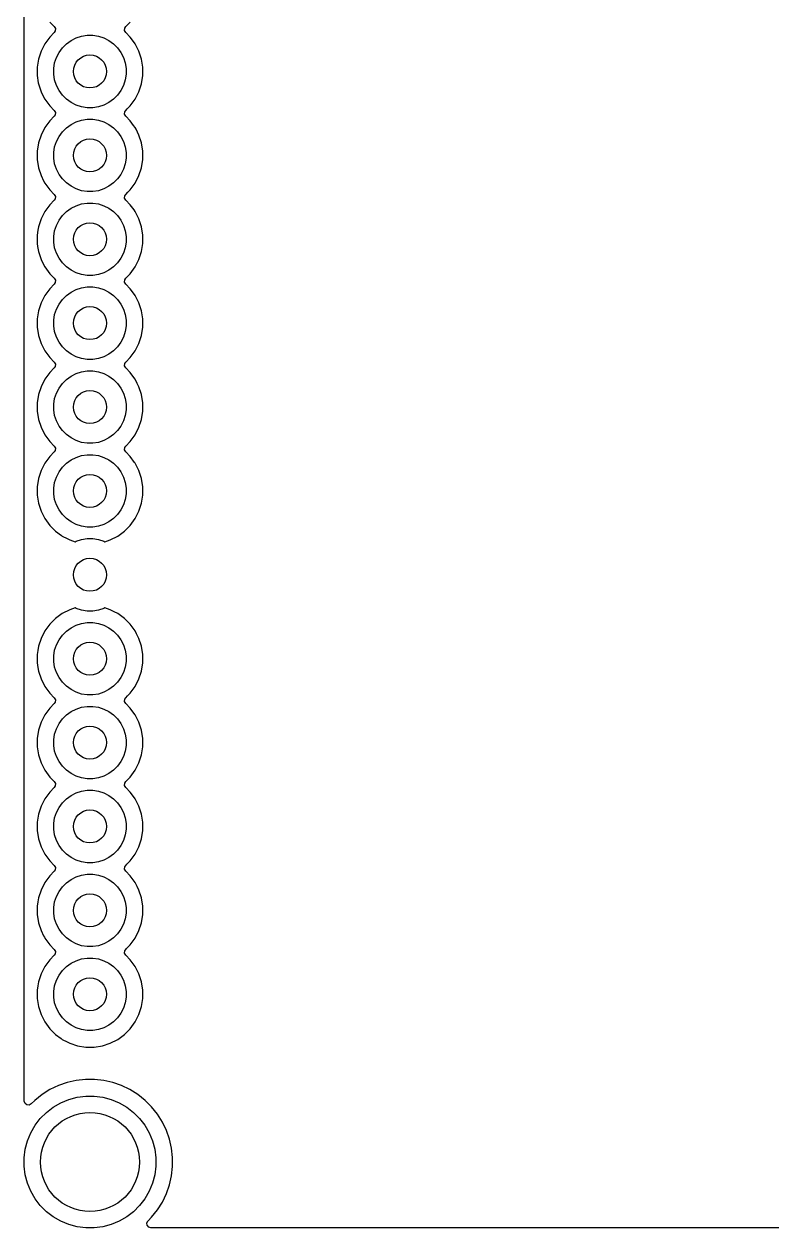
# Model space of a CAD drawing. Extents: x 10 to 287, y -200 to -10.
# Drawn here: x 104.68 to 127.33, y -149.32 to -112.87 of the extents above; entities that cross this region are included whole.
import ezdxf

# ---------------------------------------------------------------- set-up
doc = ezdxf.new("R2010")
doc.units = 0
doc.layers.add('BLACK', color=7, linetype='CONTINUOUS')

msp = doc.modelspace()

# ---------------------------------------------------------------- linework, layer by layer
at = {"layer": 'BLACK', "linetype": 'CONTINUOUS'}
for p, q in [((104.6905, -131.954038), (104.6905, -96.394038)), ((105.459205, -112.802654), (105.59887, -112.942319)), ((105.59887, -112.942319), (105.632355, -113.003642)), ((107.727645, -113.056358), (107.732629, -112.986666)), ((107.732629, -112.986666), (107.76113, -112.942319)), ((107.76113, -112.942319), (107.817656, -112.885793)), ((107.817656, -112.885793), (107.900793, -112.802656)), ((105.459201, -113.25735), (105.311132, -113.461151)), ((105.459205, -113.257345), (105.459201, -113.25735)), ((105.59887, -113.117681), (105.459205, -113.257345)), ((105.627371, -113.073334), (105.59887, -113.117681)), ((105.632355, -113.003642), (105.627371, -113.073334)), ((106.105252, -113.362096), (106.259048, -113.283733)), ((106.259048, -113.283733), (106.42321, -113.230393)), ((106.42321, -113.230393), (106.593695, -113.203391)), ((106.593695, -113.203391), (106.766305, -113.203391)), ((106.766305, -113.203391), (106.93679, -113.230393)), ((106.93679, -113.230393), (107.100952, -113.283733)), ((107.100952, -113.283733), (107.254748, -113.362096)), ((107.76113, -113.117681), (107.727645, -113.056358)), ((107.900794, -113.257345), (107.76113, -113.117681)), ((107.900798, -113.25735), (107.900794, -113.257345)), ((107.967547, -113.349223), (107.900798, -113.25735)), ((108.04887, -113.461155), (107.967547, -113.349223)), ((105.19676, -113.685616), (105.11891, -113.925214)), ((105.311132, -113.461151), (105.19676, -113.685616)), ((105.663733, -113.879048), (105.742096, -113.725252)), ((105.742096, -113.725252), (105.843553, -113.585607)), ((105.843553, -113.585607), (105.965607, -113.463553)), ((105.965607, -113.463553), (106.105252, -113.362096)), ((107.254748, -113.362096), (107.394393, -113.463553)), ((107.394393, -113.463553), (107.516447, -113.585607)), ((107.516447, -113.585607), (107.617904, -113.725252)), ((107.617904, -113.725252), (107.696267, -113.879048)), ((108.080311, -113.522862), (108.04887, -113.461155)), ((108.163239, -113.685616), (108.080311, -113.522862)), ((108.163239, -113.685618), (108.163239, -113.685616)), ((108.163241, -113.685621), (108.163239, -113.685618)), ((108.24109, -113.925215), (108.163241, -113.685621)), ((105.11891, -113.925214), (105.079994, -114.170918)), ((105.583391, -114.213695), (105.610393, -114.04321)), ((105.610393, -114.04321), (105.663733, -113.879048)), ((107.696267, -113.879048), (107.749607, -114.04321)), ((107.749607, -114.04321), (107.776609, -114.213695)), ((108.2805, -114.174038), (108.24109, -113.925215)), ((105.079994, -114.170918), (105.0795, -114.174038)), ((105.0795, -114.174038), (105.0795, -114.425962)), ((105.0795, -114.425962), (105.114707, -114.648248)), ((105.583391, -114.386305), (105.583391, -114.213695)), ((105.610393, -114.55679), (105.583391, -114.386305)), ((107.776609, -114.386305), (107.749607, -114.55679)), ((107.776609, -114.213695), (107.776609, -114.386305)), ((108.24109, -114.674785), (108.2805, -114.425962)), ((108.2805, -114.425962), (108.2805, -114.174038)), ((105.114707, -114.648248), (105.11891, -114.674785)), ((105.11891, -114.674785), (105.19676, -114.914383)), ((105.663733, -114.720952), (105.610393, -114.55679)), ((105.742096, -114.874748), (105.663733, -114.720952)), ((107.696267, -114.720952), (107.617904, -114.874748)), ((107.749607, -114.55679), (107.696267, -114.720952)), ((108.163241, -114.914379), (108.24109, -114.674785)), ((105.19676, -114.914383), (105.243574, -115.006259)), ((105.243574, -115.006259), (105.30954, -115.135725)), ((105.30954, -115.135725), (105.311132, -115.138848)), ((105.311132, -115.138848), (105.459201, -115.342649)), ((105.843553, -115.014393), (105.742096, -114.874748)), ((105.965607, -115.136447), (105.843553, -115.014393)), ((106.105252, -115.237904), (105.965607, -115.136447)), ((107.394393, -115.136447), (107.254748, -115.237904)), ((107.516447, -115.014393), (107.394393, -115.136447)), ((107.617904, -114.874748), (107.516447, -115.014393)), ((107.900793, -115.342656), (108.04887, -115.138845)), ((108.04887, -115.138845), (108.163241, -114.914379)), ((105.459201, -115.342649), (105.459205, -115.342654)), ((105.459205, -115.342654), (105.59887, -115.482319)), ((105.59887, -115.482319), (105.632355, -115.543642)), ((105.632355, -115.543642), (105.627371, -115.613334)), ((106.259048, -115.316267), (106.105252, -115.237904)), ((106.42321, -115.369607), (106.259048, -115.316267)), ((106.593695, -115.396609), (106.42321, -115.369607)), ((106.766305, -115.396609), (106.593695, -115.396609)), ((106.93679, -115.369607), (106.766305, -115.396609)), ((107.100952, -115.316267), (106.93679, -115.369607)), ((107.254748, -115.237904), (107.100952, -115.316267)), ((107.727645, -115.596358), (107.732629, -115.526666)), ((107.732629, -115.526666), (107.76113, -115.482319)), ((107.76113, -115.482319), (107.80892, -115.434529)), ((107.80892, -115.434529), (107.900793, -115.342656)), ((105.459201, -115.79735), (105.311132, -116.001151)), ((105.459205, -115.797345), (105.459201, -115.79735)), ((105.59887, -115.657681), (105.459205, -115.797345)), ((105.627371, -115.613334), (105.59887, -115.657681)), ((105.965607, -116.003553), (106.105252, -115.902096)), ((106.105252, -115.902096), (106.259048, -115.823733)), ((106.259048, -115.823733), (106.42321, -115.770393)), ((106.42321, -115.770393), (106.593695, -115.743391)), ((106.593695, -115.743391), (106.766305, -115.743391)), ((106.766305, -115.743391), (106.93679, -115.770393)), ((106.93679, -115.770393), (107.100952, -115.823733)), ((107.100952, -115.823733), (107.254748, -115.902096)), ((107.254748, -115.902096), (107.394393, -116.003553)), ((107.76113, -115.657681), (107.727645, -115.596358)), ((107.900794, -115.797345), (107.76113, -115.657681)), ((107.900798, -115.79735), (107.900794, -115.797345)), ((107.998176, -115.93138), (107.900798, -115.79735)), ((105.19676, -116.225616), (105.11891, -116.465214)), ((105.311132, -116.001151), (105.19676, -116.225616)), ((105.663733, -116.419048), (105.742096, -116.265252)), ((105.742096, -116.265252), (105.843553, -116.125607)), ((105.843553, -116.125607), (105.965607, -116.003553)), ((107.394393, -116.003553), (107.516447, -116.125607)), ((107.516447, -116.125607), (107.617904, -116.265252)), ((107.617904, -116.265252), (107.696267, -116.419048)), ((108.04887, -116.001155), (107.998176, -115.93138)), ((108.073983, -116.050443), (108.04887, -116.001155)), ((108.163239, -116.225616), (108.073983, -116.050443)), ((108.163239, -116.225618), (108.163239, -116.225616)), ((108.163241, -116.225621), (108.163239, -116.225618)), ((108.24109, -116.465215), (108.163241, -116.225621)), ((105.11891, -116.465214), (105.0795, -116.714038)), ((105.583391, -116.753695), (105.610393, -116.58321)), ((105.610393, -116.58321), (105.663733, -116.419048)), ((107.696267, -116.419048), (107.749607, -116.58321)), ((107.749607, -116.58321), (107.776609, -116.753695)), ((108.2805, -116.714038), (108.24109, -116.465215)), ((105.0795, -116.714038), (105.0795, -116.965961)), ((105.0795, -116.965961), (105.11891, -117.214785)), ((105.583391, -116.926305), (105.583391, -116.753695)), ((105.610393, -117.09679), (105.583391, -116.926305)), ((107.776609, -116.926305), (107.749607, -117.09679)), ((107.776609, -116.753695), (107.776609, -116.926305)), ((108.24109, -117.214785), (108.2805, -116.965962)), ((108.2805, -116.965962), (108.2805, -116.714038)), ((105.11891, -117.214785), (105.19676, -117.454383)), ((105.663733, -117.260952), (105.610393, -117.09679)), ((105.742096, -117.414748), (105.663733, -117.260952)), ((107.696267, -117.260952), (107.617904, -117.414748)), ((107.749607, -117.09679), (107.696267, -117.260952)), ((108.163241, -117.454379), (108.24109, -117.214785)), ((105.19676, -117.454383), (105.275413, -117.608747)), ((105.275413, -117.608747), (105.311128, -117.678842)), ((105.311128, -117.678842), (105.311132, -117.678848)), ((105.311132, -117.678848), (105.459201, -117.882649)), ((105.843553, -117.554393), (105.742096, -117.414748)), ((105.965607, -117.676447), (105.843553, -117.554393)), ((106.105252, -117.777904), (105.965607, -117.676447)), ((107.394393, -117.676447), (107.254748, -117.777904)), ((107.516447, -117.554393), (107.394393, -117.676447)), ((107.617904, -117.414748), (107.516447, -117.554393)), ((107.900793, -117.882656), (108.04887, -117.678845)), ((108.04887, -117.678845), (108.163241, -117.454379)), ((105.459201, -117.882649), (105.459205, -117.882654)), ((105.459205, -117.882654), (105.59887, -118.022319)), ((105.59887, -118.022319), (105.632355, -118.083642)), ((105.632355, -118.083642), (105.627371, -118.153334)), ((106.259048, -117.856267), (106.105252, -117.777904)), ((106.42321, -117.909607), (106.259048, -117.856267)), ((106.593695, -117.936609), (106.42321, -117.909607)), ((106.766305, -117.936609), (106.593695, -117.936609)), ((106.93679, -117.909607), (106.766305, -117.936609)), ((107.100952, -117.856267), (106.93679, -117.909607)), ((107.254748, -117.777904), (107.100952, -117.856267)), ((107.727645, -118.136358), (107.732629, -118.066666)), ((107.732629, -118.066666), (107.76113, -118.022319)), ((107.76113, -118.022319), (107.824544, -117.958905)), ((107.824544, -117.958905), (107.900793, -117.882656)), ((105.459201, -118.33735), (105.311132, -118.541151)), ((105.459205, -118.337345), (105.459201, -118.33735)), ((105.59887, -118.197681), (105.459205, -118.337345)), ((105.627371, -118.153334), (105.59887, -118.197681)), ((105.965607, -118.543553), (106.105252, -118.442096)), ((106.105252, -118.442096), (106.259048, -118.363733)), ((106.259048, -118.363733), (106.42321, -118.310393)), ((106.42321, -118.310393), (106.593695, -118.283391)), ((106.593695, -118.283391), (106.766305, -118.283391)), ((106.766305, -118.283391), (106.93679, -118.310393)), ((106.93679, -118.310393), (107.100952, -118.363733)), ((107.100952, -118.363733), (107.254748, -118.442096)), ((107.254748, -118.442096), (107.394393, -118.543553)), ((107.76113, -118.197681), (107.727645, -118.136358)), ((107.900794, -118.337345), (107.76113, -118.197681)), ((107.900798, -118.33735), (107.900794, -118.337345)), ((108.013861, -118.492969), (107.900798, -118.33735)), ((105.19676, -118.765616), (105.11891, -119.005214)), ((105.311132, -118.541151), (105.19676, -118.765616)), ((105.663733, -118.959048), (105.742096, -118.805252)), ((105.742096, -118.805252), (105.843553, -118.665607)), ((105.843553, -118.665607), (105.965607, -118.543553)), ((107.394393, -118.543553), (107.516447, -118.665607)), ((107.516447, -118.665607), (107.617904, -118.805252)), ((107.617904, -118.805252), (107.696267, -118.959048)), ((108.04887, -118.541155), (108.013861, -118.492969)), ((108.097275, -118.636155), (108.04887, -118.541155)), ((108.163239, -118.765616), (108.097275, -118.636155)), ((108.163239, -118.765618), (108.163239, -118.765616)), ((108.163241, -118.765621), (108.163239, -118.765618)), ((108.24109, -119.005215), (108.163241, -118.765621)), ((105.103863, -119.100215), (105.0795, -119.254038)), ((105.11891, -119.005214), (105.103863, -119.100215)), ((105.583391, -119.293695), (105.610393, -119.12321)), ((105.610393, -119.12321), (105.663733, -118.959048)), ((107.696267, -118.959048), (107.749607, -119.12321)), ((107.749607, -119.12321), (107.776609, -119.293695)), ((108.2805, -119.254038), (108.24109, -119.005215)), ((105.0795, -119.254038), (105.0795, -119.505962)), ((105.0795, -119.505962), (105.094547, -119.600962)), ((105.583391, -119.466305), (105.583391, -119.293695)), ((105.610393, -119.63679), (105.583391, -119.466305)), ((107.776609, -119.466305), (107.749607, -119.63679)), ((107.776609, -119.293695), (107.776609, -119.466305)), ((108.24109, -119.754785), (108.2805, -119.505962)), ((108.2805, -119.505962), (108.2805, -119.254038)), ((105.094547, -119.600962), (105.11891, -119.754785)), ((105.11891, -119.754785), (105.19676, -119.994383)), ((105.663733, -119.800952), (105.610393, -119.63679)), ((105.742096, -119.954748), (105.663733, -119.800952)), ((107.696267, -119.800952), (107.617904, -119.954748)), ((107.749607, -119.63679), (107.696267, -119.800952)), ((108.163241, -119.994379), (108.24109, -119.754785)), ((105.19676, -119.994383), (105.275413, -120.148747)), ((105.275413, -120.148747), (105.30954, -120.215725)), ((105.30954, -120.215725), (105.311132, -120.218848)), ((105.311132, -120.218848), (105.459201, -120.422649)), ((105.843553, -120.094393), (105.742096, -119.954748)), ((105.965607, -120.216447), (105.843553, -120.094393)), ((106.105252, -120.317904), (105.965607, -120.216447)), ((107.394393, -120.216447), (107.254748, -120.317904)), ((107.516447, -120.094393), (107.394393, -120.216447)), ((107.617904, -119.954748), (107.516447, -120.094393)), ((107.900793, -120.422656), (108.04887, -120.218845)), ((108.04887, -120.218845), (108.163241, -119.994379)), ((105.459201, -120.422649), (105.459205, -120.422654)), ((105.459205, -120.422654), (105.59887, -120.562319)), ((105.59887, -120.562319), (105.632355, -120.623642)), ((105.632355, -120.623642), (105.627371, -120.693334)), ((106.259048, -120.396267), (106.105252, -120.317904)), ((106.42321, -120.449607), (106.259048, -120.396267)), ((106.593695, -120.476609), (106.42321, -120.449607)), ((106.766305, -120.476609), (106.593695, -120.476609)), ((106.93679, -120.449607), (106.766305, -120.476609)), ((107.100952, -120.396267), (106.93679, -120.449607)), ((107.254748, -120.317904), (107.100952, -120.396267)), ((107.727645, -120.676358), (107.732629, -120.606666)), ((107.732629, -120.606666), (107.76113, -120.562319)), ((107.76113, -120.562319), (107.8058, -120.517649)), ((107.8058, -120.517649), (107.900793, -120.422656)), ((105.459201, -120.87735), (105.311132, -121.081151)), ((105.459205, -120.877345), (105.459201, -120.87735)), ((105.59887, -120.737681), (105.459205, -120.877345)), ((105.627371, -120.693334), (105.59887, -120.737681)), ((105.965607, -121.083553), (106.105252, -120.982096)), ((106.105252, -120.982096), (106.259048, -120.903733)), ((106.259048, -120.903733), (106.42321, -120.850393)), ((106.42321, -120.850393), (106.593695, -120.823391)), ((106.593695, -120.823391), (106.766305, -120.823391)), ((106.766305, -120.823391), (106.93679, -120.850393)), ((106.93679, -120.850393), (107.100952, -120.903733)), ((107.100952, -120.903733), (107.254748, -120.982096)), ((107.254748, -120.982096), (107.394393, -121.083553)), ((107.76113, -120.737681), (107.727645, -120.676358)), ((107.900794, -120.877345), (107.76113, -120.737681)), ((107.900798, -120.87735), (107.900794, -120.877345)), ((108.029952, -121.055117), (107.900798, -120.87735)), ((105.19676, -121.305616), (105.11891, -121.545214)), ((105.311132, -121.081151), (105.19676, -121.305616)), ((105.663733, -121.499048), (105.742096, -121.345252)), ((105.742096, -121.345252), (105.843553, -121.205607)), ((105.843553, -121.205607), (105.965607, -121.083553)), ((107.394393, -121.083553), (107.516447, -121.205607)), ((107.516447, -121.205607), (107.617904, -121.345252)), ((107.617904, -121.345252), (107.696267, -121.499048)), ((108.04887, -121.081155), (108.029952, -121.055117)), ((108.121747, -121.224184), (108.04887, -121.081155)), ((108.163239, -121.305616), (108.121747, -121.224184)), ((108.163239, -121.305618), (108.163239, -121.305616)), ((108.163241, -121.305621), (108.163239, -121.305618)), ((108.24109, -121.545215), (108.163241, -121.305621)), ((105.11891, -121.545214), (105.0795, -121.794038)), ((105.583391, -121.833695), (105.610393, -121.66321)), ((105.610393, -121.66321), (105.663733, -121.499048)), ((107.696267, -121.499048), (107.749607, -121.66321)), ((107.749607, -121.66321), (107.776609, -121.833695)), ((108.2805, -121.794038), (108.24109, -121.545215)), ((105.0795, -121.794038), (105.0795, -122.045961)), ((105.0795, -122.045961), (105.11891, -122.294785)), ((105.583391, -122.006305), (105.583391, -121.833695)), ((105.610393, -122.17679), (105.583391, -122.006305)), ((107.776609, -122.006305), (107.749607, -122.17679)), ((107.776609, -121.833695), (107.776609, -122.006305)), ((108.24109, -122.294785), (108.2805, -122.045962)), ((108.2805, -122.045962), (108.2805, -121.794038)), ((105.11891, -122.294785), (105.19676, -122.534383)), ((105.663733, -122.340952), (105.610393, -122.17679)), ((105.742096, -122.494748), (105.663733, -122.340952)), ((107.696267, -122.340952), (107.617904, -122.494748)), ((107.749607, -122.17679), (107.696267, -122.340952)), ((108.163241, -122.534379), (108.24109, -122.294785)), ((105.19676, -122.534383), (105.311132, -122.758848)), ((105.311132, -122.758848), (105.459201, -122.962649)), ((105.843553, -122.634393), (105.742096, -122.494748)), ((105.965607, -122.756447), (105.843553, -122.634393)), ((106.105252, -122.857904), (105.965607, -122.756447)), ((107.394393, -122.756447), (107.254748, -122.857904)), ((107.516447, -122.634393), (107.394393, -122.756447)), ((107.617904, -122.494748), (107.516447, -122.634393)), ((107.900793, -122.962656), (108.04887, -122.758845)), ((108.04887, -122.758845), (108.163241, -122.534379)), ((105.459201, -122.962649), (105.459205, -122.962654)), ((105.459205, -122.962654), (105.59887, -123.102319)), ((105.59887, -123.102319), (105.632355, -123.163642)), ((105.632355, -123.163642), (105.627371, -123.233334)), ((106.259048, -122.936267), (106.105252, -122.857904)), ((106.42321, -122.989607), (106.259048, -122.936267)), ((106.593695, -123.016609), (106.42321, -122.989607)), ((106.766305, -123.016609), (106.593695, -123.016609)), ((106.93679, -122.989607), (106.766305, -123.016609)), ((107.100952, -122.936267), (106.93679, -122.989607)), ((107.254748, -122.857904), (107.100952, -122.936267)), ((107.727645, -123.216358), (107.732629, -123.146666)), ((107.732629, -123.146666), (107.76113, -123.102319)), ((107.76113, -123.102319), (107.900793, -122.962656)), ((105.459201, -123.41735), (105.311132, -123.621151)), ((105.59887, -123.277681), (105.459201, -123.41735)), ((105.627371, -123.233334), (105.59887, -123.277681)), ((105.965607, -123.623553), (106.105252, -123.522096)), ((106.105252, -123.522096), (106.259048, -123.443733)), ((106.259048, -123.443733), (106.42321, -123.390393)), ((106.42321, -123.390393), (106.593695, -123.363391)), ((106.593695, -123.363391), (106.766305, -123.363391)), ((106.766305, -123.363391), (106.93679, -123.390393)), ((106.93679, -123.390393), (107.100952, -123.443733)), ((107.100952, -123.443733), (107.254748, -123.522096)), ((107.254748, -123.522096), (107.394393, -123.623553)), ((107.76113, -123.277681), (107.727645, -123.216358)), ((107.900793, -123.417344), (107.76113, -123.277681)), ((107.900798, -123.41735), (107.900793, -123.417344)), ((107.948874, -123.483522), (107.900798, -123.41735)), ((108.04887, -123.621155), (107.948874, -123.483522)), ((105.19676, -123.845616), (105.11891, -124.085214)), ((105.311132, -123.621151), (105.19676, -123.845616)), ((105.663733, -124.039048), (105.742096, -123.885252)), ((105.742096, -123.885252), (105.843553, -123.745607)), ((105.843553, -123.745607), (105.965607, -123.623553)), ((107.394393, -123.623553), (107.516447, -123.745607)), ((107.516447, -123.745607), (107.617904, -123.885252)), ((107.617904, -123.885252), (107.696267, -124.039048)), ((108.111464, -123.744003), (108.04887, -123.621155)), ((108.163239, -123.845616), (108.111464, -123.744003)), ((108.163239, -123.845618), (108.163239, -123.845616)), ((108.163241, -123.845621), (108.163239, -123.845618)), ((108.24109, -124.085215), (108.163241, -123.845621)), ((105.11891, -124.085214), (105.0795, -124.334038)), ((105.583391, -124.373695), (105.610393, -124.20321)), ((105.610393, -124.20321), (105.663733, -124.039048)), ((107.696267, -124.039048), (107.749607, -124.20321)), ((107.749607, -124.20321), (107.776609, -124.373695)), ((108.2805, -124.334038), (108.24109, -124.085215)), ((105.0795, -124.334038), (105.0795, -124.585961)), ((105.0795, -124.585961), (105.11891, -124.834785)), ((105.583391, -124.546305), (105.583391, -124.373695)), ((105.610393, -124.71679), (105.583391, -124.546305)), ((107.776609, -124.546305), (107.749607, -124.71679)), ((107.776609, -124.373695), (107.776609, -124.546305)), ((108.24109, -124.834785), (108.2805, -124.585962)), ((108.2805, -124.585962), (108.2805, -124.334038)), ((105.11891, -124.834785), (105.19676, -125.074383)), ((105.663733, -124.880952), (105.610393, -124.71679)), ((105.742096, -125.034748), (105.663733, -124.880952)), ((107.696267, -124.880952), (107.617904, -125.034748)), ((107.749607, -124.71679), (107.696267, -124.880952)), ((108.163241, -125.074379), (108.24109, -124.834785)), ((105.19676, -125.074383), (105.311132, -125.298848)), ((105.311132, -125.298848), (105.459201, -125.502649)), ((105.843553, -125.174393), (105.742096, -125.034748)), ((105.965607, -125.296447), (105.843553, -125.174393)), ((106.105252, -125.397904), (105.965607, -125.296447)), ((107.394393, -125.296447), (107.254748, -125.397904)), ((107.516447, -125.174393), (107.394393, -125.296447)), ((107.617904, -125.034748), (107.516447, -125.174393)), ((107.900793, -125.502656), (108.04887, -125.298845)), ((108.04887, -125.298845), (108.163241, -125.074379)), ((105.459201, -125.502649), (105.459205, -125.502654)), ((105.459205, -125.502654), (105.59887, -125.642319)), ((105.59887, -125.642319), (105.632355, -125.703642)), ((105.632355, -125.703642), (105.627371, -125.773334)), ((106.259048, -125.476267), (106.105252, -125.397904)), ((106.42321, -125.529607), (106.259048, -125.476267)), ((106.593695, -125.556609), (106.42321, -125.529607)), ((106.766305, -125.556609), (106.593695, -125.556609)), ((106.93679, -125.529607), (106.766305, -125.556609)), ((107.100952, -125.476267), (106.93679, -125.529607)), ((107.254748, -125.397904), (107.100952, -125.476267)), ((107.727645, -125.756358), (107.732629, -125.686666)), ((107.732629, -125.686666), (107.76113, -125.642319)), ((107.76113, -125.642319), (107.900793, -125.502656)), ((105.459201, -125.95735), (105.311132, -126.161151)), ((105.459205, -125.957345), (105.459201, -125.95735)), ((105.59887, -125.817681), (105.459205, -125.957345)), ((105.627371, -125.773334), (105.59887, -125.817681)), ((105.965607, -126.163553), (106.105252, -126.062096)), ((106.105252, -126.062096), (106.259048, -125.983733)), ((106.259048, -125.983733), (106.42321, -125.930393)), ((106.42321, -125.930393), (106.593695, -125.903391)), ((106.593695, -125.903391), (106.766305, -125.903391)), ((106.766305, -125.903391), (106.93679, -125.930393)), ((106.93679, -125.930393), (107.100952, -125.983733)), ((107.100952, -125.983733), (107.254748, -126.062096)), ((107.254748, -126.062096), (107.394393, -126.163553)), ((107.76113, -125.817681), (107.727645, -125.756358)), ((107.900794, -125.957345), (107.76113, -125.817681)), ((107.900798, -125.95735), (107.900794, -125.957345)), ((108.029952, -126.135117), (107.900798, -125.95735)), ((105.19676, -126.385616), (105.11891, -126.625214)), ((105.311132, -126.161151), (105.19676, -126.385616)), ((105.663733, -126.579048), (105.742096, -126.425252)), ((105.742096, -126.425252), (105.843553, -126.285607)), ((105.843553, -126.285607), (105.965607, -126.163553)), ((107.394393, -126.163553), (107.516447, -126.285607)), ((107.516447, -126.285607), (107.617904, -126.425252)), ((107.617904, -126.425252), (107.696267, -126.579048)), ((108.04887, -126.161155), (108.029952, -126.135117)), ((108.121747, -126.304184), (108.04887, -126.161155)), ((108.163239, -126.385616), (108.121747, -126.304184)), ((108.163239, -126.385618), (108.163239, -126.385616)), ((108.163241, -126.385621), (108.163239, -126.385618)), ((108.24109, -126.625215), (108.163241, -126.385621)), ((105.11891, -126.625214), (105.0795, -126.874038)), ((105.583391, -126.913695), (105.610393, -126.74321)), ((105.610393, -126.74321), (105.663733, -126.579048)), ((107.696267, -126.579048), (107.749607, -126.74321)), ((107.749607, -126.74321), (107.776609, -126.913695)), ((108.2805, -126.874038), (108.24109, -126.625215)), ((105.0795, -126.874038), (105.0795, -127.125961)), ((105.0795, -127.125961), (105.11891, -127.374785)), ((105.583391, -127.086305), (105.583391, -126.913695)), ((105.610393, -127.25679), (105.583391, -127.086305)), ((107.776609, -127.086305), (107.749607, -127.25679)), ((107.776609, -126.913695), (107.776609, -127.086305)), ((108.24109, -127.374785), (108.2805, -127.125962)), ((108.2805, -127.125962), (108.2805, -126.874038)), ((105.11891, -127.374785), (105.19676, -127.614383)), ((105.663733, -127.420952), (105.610393, -127.25679)), ((105.742096, -127.574748), (105.663733, -127.420952)), ((105.843553, -127.714393), (105.742096, -127.574748)), ((107.617904, -127.574748), (107.516447, -127.714393)), ((107.696267, -127.420952), (107.617904, -127.574748)), ((107.749607, -127.25679), (107.696267, -127.420952)), ((108.163241, -127.614379), (108.24109, -127.374785)), ((105.19676, -127.614383), (105.311132, -127.838848)), ((105.311132, -127.838848), (105.459201, -128.042649)), ((105.965607, -127.836447), (105.843553, -127.714393)), ((106.105252, -127.937904), (105.965607, -127.836447)), ((106.259048, -128.016267), (106.105252, -127.937904)), ((107.254748, -127.937904), (107.100952, -128.016267)), ((107.394393, -127.836447), (107.254748, -127.937904)), ((107.516447, -127.714393), (107.394393, -127.836447)), ((107.900793, -128.042656), (108.04887, -127.838845)), ((108.04887, -127.838845), (108.163241, -127.614379)), ((105.459201, -128.042649), (105.459205, -128.042654)), ((105.459205, -128.042654), (105.637345, -128.220794)), ((105.637345, -128.220794), (105.63735, -128.220798)), ((105.63735, -128.220798), (105.815117, -128.349952)), ((106.42321, -128.069607), (106.259048, -128.016267)), ((106.593695, -128.096609), (106.42321, -128.069607)), ((106.766305, -128.096609), (106.593695, -128.096609)), ((106.93679, -128.069607), (106.766305, -128.096609)), ((107.100952, -128.016267), (106.93679, -128.069607)), ((107.518845, -128.36887), (107.722656, -128.220793)), ((107.722656, -128.220793), (107.900793, -128.042656)), ((105.815117, -128.349952), (105.841155, -128.36887)), ((105.841155, -128.36887), (105.984184, -128.441747)), ((105.984184, -128.441747), (106.065616, -128.483239)), ((106.065616, -128.483239), (106.065618, -128.483239)), ((106.065618, -128.483239), (106.065621, -128.483241)), ((106.065621, -128.483241), (106.232256, -128.537384)), ((106.232256, -128.537384), (106.259048, -128.523733)), ((106.259048, -128.523733), (106.42321, -128.470393)), ((106.42321, -128.470393), (106.593695, -128.443391)), ((106.593695, -128.443391), (106.766305, -128.443391)), ((106.766305, -128.443391), (106.93679, -128.470393)), ((106.93679, -128.470393), (107.100952, -128.523733)), ((107.100952, -128.523733), (107.127743, -128.537384)), ((107.127743, -128.537384), (107.294379, -128.483241)), ((107.294379, -128.483241), (107.518845, -128.36887)), ((105.841151, -130.711132), (105.63735, -130.859201)), ((106.065616, -130.59676), (105.841151, -130.711132)), ((106.232255, -130.542615), (106.065616, -130.59676)), ((106.259048, -130.556267), (106.232255, -130.542615)), ((106.42321, -130.609607), (106.259048, -130.556267)), ((106.593695, -130.636609), (106.42321, -130.609607)), ((106.766305, -130.636609), (106.593695, -130.636609)), ((106.93679, -130.609607), (106.766305, -130.636609)), ((107.100952, -130.556267), (106.93679, -130.609607)), ((107.127744, -130.542615), (107.100952, -130.556267)), ((107.294383, -130.59676), (107.127744, -130.542615)), ((107.411922, -130.65665), (107.294383, -130.59676)), ((107.518845, -130.71113), (107.411922, -130.65665)), ((107.518847, -130.711131), (107.518845, -130.71113)), ((107.518848, -130.711132), (107.518847, -130.711131)), ((107.722649, -130.859201), (107.518848, -130.711132)), ((105.459201, -131.03735), (105.311132, -131.241151)), ((105.459205, -131.037345), (105.459201, -131.03735)), ((105.637345, -130.859205), (105.459205, -131.037345)), ((105.63735, -130.859201), (105.637345, -130.859205)), ((105.965607, -131.243553), (106.105252, -131.142096)), ((106.105252, -131.142096), (106.259048, -131.063733)), ((106.259048, -131.063733), (106.42321, -131.010393)), ((106.42321, -131.010393), (106.593695, -130.983391)), ((106.593695, -130.983391), (106.766305, -130.983391)), ((106.766305, -130.983391), (106.93679, -131.010393)), ((106.93679, -131.010393), (107.100952, -131.063733)), ((107.100952, -131.063733), (107.254748, -131.142096)), ((107.254748, -131.142096), (107.394393, -131.243553)), ((107.722654, -130.859205), (107.722649, -130.859201)), ((107.900794, -131.037345), (107.722654, -130.859205)), ((107.900798, -131.03735), (107.900794, -131.037345)), ((107.926945, -131.073339), (107.900798, -131.03735)), ((108.04887, -131.241155), (107.926945, -131.073339)), ((105.19676, -131.465616), (105.11891, -131.705214)), ((105.311132, -131.241151), (105.19676, -131.465616)), ((105.663733, -131.659048), (105.742096, -131.505252)), ((105.742096, -131.505252), (105.843553, -131.365607)), ((105.843553, -131.365607), (105.965607, -131.243553)), ((107.394393, -131.243553), (107.516447, -131.365607)), ((107.516447, -131.365607), (107.617904, -131.505252)), ((107.617904, -131.505252), (107.696267, -131.659048)), ((108.09309, -131.327942), (108.04887, -131.241155)), ((108.163239, -131.465616), (108.09309, -131.327942)), ((108.163239, -131.465618), (108.163239, -131.465616)), ((108.163241, -131.465621), (108.163239, -131.465618)), ((108.24109, -131.705215), (108.163241, -131.465621)), ((105.099093, -131.830331), (105.0795, -131.954038)), ((105.11891, -131.705214), (105.099093, -131.830331)), ((105.583391, -131.993695), (105.610393, -131.82321)), ((105.610393, -131.82321), (105.663733, -131.659048)), ((107.696267, -131.659048), (107.749607, -131.82321)), ((107.749607, -131.82321), (107.776609, -131.993695)), ((108.2805, -131.954038), (108.24109, -131.705215)), ((104.6905, -145.473897), (104.6905, -131.954038)), ((105.0795, -131.954038), (105.0795, -132.205962)), ((105.0795, -132.205962), (105.101481, -132.344741)), ((105.583391, -132.166305), (105.583391, -131.993695)), ((105.610393, -132.33679), (105.583391, -132.166305)), ((107.776609, -132.166305), (107.749607, -132.33679)), ((107.776609, -131.993695), (107.776609, -132.166305)), ((108.24109, -132.454785), (108.2805, -132.205962)), ((108.2805, -132.205962), (108.2805, -131.954038)), ((105.101481, -132.344741), (105.11891, -132.454785)), ((105.11891, -132.454785), (105.19676, -132.694383)), ((105.663733, -132.500952), (105.610393, -132.33679)), ((105.742096, -132.654748), (105.663733, -132.500952)), ((105.843553, -132.794393), (105.742096, -132.654748)), ((107.617904, -132.654748), (107.516447, -132.794393)), ((107.696267, -132.500952), (107.617904, -132.654748)), ((107.749607, -132.33679), (107.696267, -132.500952)), ((108.163241, -132.694379), (108.24109, -132.454785)), ((105.19676, -132.694383), (105.311132, -132.918848)), ((105.311132, -132.918848), (105.459201, -133.122649)), ((105.965607, -132.916447), (105.843553, -132.794393)), ((106.105252, -133.017904), (105.965607, -132.916447)), ((106.259048, -133.096267), (106.105252, -133.017904)), ((107.254748, -133.017904), (107.100952, -133.096267)), ((107.394393, -132.916447), (107.254748, -133.017904)), ((107.516447, -132.794393), (107.394393, -132.916447)), ((107.900793, -133.122656), (108.04887, -132.918845)), ((108.04887, -132.918845), (108.163241, -132.694379)), ((105.459201, -133.122649), (105.459205, -133.122654)), ((105.459205, -133.122654), (105.59887, -133.262319)), ((105.59887, -133.262319), (105.632355, -133.323642)), ((105.627371, -133.393334), (105.59887, -133.437681)), ((105.632355, -133.323642), (105.627371, -133.393334)), ((106.42321, -133.149607), (106.259048, -133.096267)), ((106.593695, -133.176609), (106.42321, -133.149607)), ((106.766305, -133.176609), (106.593695, -133.176609)), ((106.93679, -133.149607), (106.766305, -133.176609)), ((107.100952, -133.096267), (106.93679, -133.149607)), ((107.727645, -133.376358), (107.732629, -133.306666)), ((107.76113, -133.437681), (107.727645, -133.376358)), ((107.732629, -133.306666), (107.76113, -133.262319)), ((107.76113, -133.262319), (107.818837, -133.204612)), ((107.818837, -133.204612), (107.900793, -133.122656)), ((105.459201, -133.57735), (105.311132, -133.781151)), ((105.459205, -133.577345), (105.459201, -133.57735)), ((105.59887, -133.437681), (105.459205, -133.577345)), ((105.965607, -133.783553), (106.105252, -133.682096)), ((106.105252, -133.682096), (106.259048, -133.603733)), ((106.259048, -133.603733), (106.42321, -133.550393)), ((106.42321, -133.550393), (106.593695, -133.523391)), ((106.593695, -133.523391), (106.766305, -133.523391)), ((106.766305, -133.523391), (106.93679, -133.550393)), ((106.93679, -133.550393), (107.100952, -133.603733)), ((107.100952, -133.603733), (107.254748, -133.682096)), ((107.254748, -133.682096), (107.394393, -133.783553)), ((107.900794, -133.577345), (107.76113, -133.437681)), ((107.900798, -133.57735), (107.900794, -133.577345)), ((107.98163, -133.688607), (107.900798, -133.57735)), ((108.04887, -133.781155), (107.98163, -133.688607)), ((105.19676, -134.005616), (105.11891, -134.245214)), ((105.311132, -133.781151), (105.19676, -134.005616)), ((105.663733, -134.199048), (105.742096, -134.045252)), ((105.742096, -134.045252), (105.843553, -133.905607)), ((105.843553, -133.905607), (105.965607, -133.783553)), ((107.394393, -133.783553), (107.516447, -133.905607)), ((107.516447, -133.905607), (107.617904, -134.045252)), ((107.617904, -134.045252), (107.696267, -134.199048)), ((108.060177, -133.803347), (108.04887, -133.781155)), ((108.163239, -134.005616), (108.060177, -133.803347)), ((108.163239, -134.005618), (108.163239, -134.005616)), ((108.163241, -134.005621), (108.163239, -134.005618)), ((108.24109, -134.245215), (108.163241, -134.005621)), ((105.11891, -134.245214), (105.0795, -134.494038)), ((105.0795, -134.494038), (105.0795, -134.745961)), ((105.583391, -134.533695), (105.610393, -134.36321)), ((105.610393, -134.36321), (105.663733, -134.199048)), ((107.696267, -134.199048), (107.749607, -134.36321)), ((107.749607, -134.36321), (107.776609, -134.533695)), ((108.2805, -134.494038), (108.24109, -134.245215)), ((108.2805, -134.745962), (108.2805, -134.494038)), ((105.0795, -134.745961), (105.11891, -134.994785)), ((105.583391, -134.706305), (105.583391, -134.533695)), ((105.610393, -134.87679), (105.583391, -134.706305)), ((107.776609, -134.706305), (107.749607, -134.87679)), ((107.776609, -134.533695), (107.776609, -134.706305)), ((108.24109, -134.994785), (108.2805, -134.745962)), ((105.11891, -134.994785), (105.19676, -135.234383)), ((105.663733, -135.040952), (105.610393, -134.87679)), ((105.742096, -135.194748), (105.663733, -135.040952)), ((105.843553, -135.334393), (105.742096, -135.194748)), ((107.617904, -135.194748), (107.516447, -135.334393)), ((107.696267, -135.040952), (107.617904, -135.194748)), ((107.749607, -134.87679), (107.696267, -135.040952)), ((108.163241, -135.234379), (108.24109, -134.994785)), ((105.19676, -135.234383), (105.311132, -135.458848)), ((105.311132, -135.458848), (105.459201, -135.662649)), ((105.965607, -135.456447), (105.843553, -135.334393)), ((106.105252, -135.557904), (105.965607, -135.456447)), ((106.259048, -135.636267), (106.105252, -135.557904)), ((107.254748, -135.557904), (107.100952, -135.636267)), ((107.394393, -135.456447), (107.254748, -135.557904)), ((107.516447, -135.334393), (107.394393, -135.456447)), ((107.900793, -135.662656), (108.04887, -135.458845)), ((108.04887, -135.458845), (108.163241, -135.234379)), ((105.459201, -135.662649), (105.459205, -135.662654)), ((105.459205, -135.662654), (105.59887, -135.802319)), ((105.59887, -135.802319), (105.632355, -135.863642)), ((105.627371, -135.933334), (105.59887, -135.977681)), ((105.632355, -135.863642), (105.627371, -135.933334)), ((106.42321, -135.689607), (106.259048, -135.636267)), ((106.593695, -135.716609), (106.42321, -135.689607)), ((106.766305, -135.716609), (106.593695, -135.716609)), ((106.93679, -135.689607), (106.766305, -135.716609)), ((107.100952, -135.636267), (106.93679, -135.689607)), ((107.727645, -135.916358), (107.732629, -135.846666)), ((107.76113, -135.977681), (107.727645, -135.916358)), ((107.732629, -135.846666), (107.76113, -135.802319)), ((107.76113, -135.802319), (107.900793, -135.662656)), ((105.311132, -136.321151), (105.19676, -136.545616)), ((105.459201, -136.11735), (105.311132, -136.321151)), ((105.459205, -136.117345), (105.459201, -136.11735)), ((105.59887, -135.977681), (105.459205, -136.117345)), ((105.843553, -136.445607), (105.965607, -136.323553)), ((105.965607, -136.323553), (106.105252, -136.222096)), ((106.105252, -136.222096), (106.259048, -136.143733)), ((106.259048, -136.143733), (106.42321, -136.090393)), ((106.42321, -136.090393), (106.593695, -136.063391)), ((106.593695, -136.063391), (106.766305, -136.063391)), ((106.766305, -136.063391), (106.93679, -136.090393)), ((106.93679, -136.090393), (107.100952, -136.143733)), ((107.100952, -136.143733), (107.254748, -136.222096)), ((107.254748, -136.222096), (107.394393, -136.323553)), ((107.394393, -136.323553), (107.516447, -136.445607)), ((107.900794, -136.117345), (107.76113, -135.977681)), ((107.900798, -136.11735), (107.900794, -136.117345)), ((108.029952, -136.295117), (107.900798, -136.11735)), ((108.04887, -136.321155), (108.029952, -136.295117)), ((108.102283, -136.425985), (108.04887, -136.321155)), ((105.19676, -136.545616), (105.11891, -136.785214)), ((105.663733, -136.739048), (105.742096, -136.585252)), ((105.742096, -136.585252), (105.843553, -136.445607)), ((107.516447, -136.445607), (107.617904, -136.585252)), ((107.617904, -136.585252), (107.696267, -136.739048)), ((108.163239, -136.545616), (108.102283, -136.425985)), ((108.163239, -136.545618), (108.163239, -136.545616)), ((108.163241, -136.545621), (108.163239, -136.545618)), ((108.24109, -136.785215), (108.163241, -136.545621)), ((105.11891, -136.785214), (105.0795, -137.034038)), ((105.0795, -137.034038), (105.0795, -137.285961)), ((105.583391, -137.073695), (105.610393, -136.90321)), ((105.610393, -136.90321), (105.663733, -136.739048)), ((107.696267, -136.739048), (107.749607, -136.90321)), ((107.749607, -136.90321), (107.776609, -137.073695)), ((108.2805, -137.034038), (108.24109, -136.785215)), ((108.2805, -137.285962), (108.2805, -137.034038)), ((105.0795, -137.285961), (105.11891, -137.534785)), ((105.583391, -137.246305), (105.583391, -137.073695)), ((105.610393, -137.41679), (105.583391, -137.246305)), ((105.663733, -137.580952), (105.610393, -137.41679)), ((107.749607, -137.41679), (107.696267, -137.580952)), ((107.776609, -137.246305), (107.749607, -137.41679)), ((107.776609, -137.073695), (107.776609, -137.246305)), ((108.24109, -137.534785), (108.2805, -137.285962)), ((105.11891, -137.534785), (105.19676, -137.774383)), ((105.19676, -137.774383), (105.311132, -137.998848)), ((105.742096, -137.734748), (105.663733, -137.580952)), ((105.843553, -137.874393), (105.742096, -137.734748)), ((107.617904, -137.734748), (107.516447, -137.874393)), ((107.696267, -137.580952), (107.617904, -137.734748)), ((108.04887, -137.998845), (108.163241, -137.774379)), ((108.163241, -137.774379), (108.24109, -137.534785)), ((105.311132, -137.998848), (105.459201, -138.202649)), ((105.965607, -137.996447), (105.843553, -137.874393)), ((106.105252, -138.097904), (105.965607, -137.996447)), ((106.259048, -138.176267), (106.105252, -138.097904)), ((107.254748, -138.097904), (107.100952, -138.176267)), ((107.394393, -137.996447), (107.254748, -138.097904)), ((107.516447, -137.874393), (107.394393, -137.996447)), ((107.900793, -138.202656), (108.04887, -137.998845)), ((105.459201, -138.202649), (105.459205, -138.202654)), ((105.459205, -138.202654), (105.59887, -138.342319)), ((105.59887, -138.342319), (105.632355, -138.403642)), ((105.627371, -138.473334), (105.59887, -138.517681)), ((105.632355, -138.403642), (105.627371, -138.473334)), ((106.42321, -138.229607), (106.259048, -138.176267)), ((106.593695, -138.256609), (106.42321, -138.229607)), ((106.766305, -138.256609), (106.593695, -138.256609)), ((106.93679, -138.229607), (106.766305, -138.256609)), ((107.100952, -138.176267), (106.93679, -138.229607)), ((107.727645, -138.456358), (107.732629, -138.386666)), ((107.76113, -138.517681), (107.727645, -138.456358)), ((107.732629, -138.386666), (107.76113, -138.342319)), ((107.76113, -138.342319), (107.799686, -138.303763)), ((107.799686, -138.303763), (107.900793, -138.202656)), ((105.311132, -138.861151), (105.19676, -139.085616)), ((105.459201, -138.65735), (105.311132, -138.861151)), ((105.459205, -138.657345), (105.459201, -138.65735)), ((105.59887, -138.517681), (105.459205, -138.657345)), ((105.843553, -138.985607), (105.965607, -138.863553)), ((105.965607, -138.863553), (106.105252, -138.762096)), ((106.105252, -138.762096), (106.259048, -138.683733)), ((106.259048, -138.683733), (106.42321, -138.630393)), ((106.42321, -138.630393), (106.593695, -138.603391)), ((106.593695, -138.603391), (106.766305, -138.603391)), ((106.766305, -138.603391), (106.93679, -138.630393)), ((106.93679, -138.630393), (107.100952, -138.683733)), ((107.100952, -138.683733), (107.254748, -138.762096)), ((107.254748, -138.762096), (107.394393, -138.863553)), ((107.394393, -138.863553), (107.516447, -138.985607)), ((107.900794, -138.657345), (107.76113, -138.517681)), ((107.900798, -138.65735), (107.900794, -138.657345)), ((107.989071, -138.778848), (107.900798, -138.65735)), ((108.04887, -138.861155), (107.989071, -138.778848)), ((108.10917, -138.9795), (108.04887, -138.861155)), ((105.19676, -139.085616), (105.11891, -139.325214)), ((105.663733, -139.279048), (105.742096, -139.125252)), ((105.742096, -139.125252), (105.843553, -138.985607)), ((107.516447, -138.985607), (107.617904, -139.125252)), ((107.617904, -139.125252), (107.696267, -139.279048)), ((108.163239, -139.085616), (108.10917, -138.9795)), ((108.163239, -139.085618), (108.163239, -139.085616)), ((108.163241, -139.085621), (108.163239, -139.085618)), ((108.24109, -139.325215), (108.163241, -139.085621)), ((105.10115, -139.437344), (105.0795, -139.574038)), ((105.0795, -139.574038), (105.0795, -139.825962)), ((105.11891, -139.325214), (105.10115, -139.437344)), ((105.583391, -139.613695), (105.610393, -139.44321)), ((105.610393, -139.44321), (105.663733, -139.279048)), ((107.696267, -139.279048), (107.749607, -139.44321)), ((107.749607, -139.44321), (107.776609, -139.613695)), ((108.2805, -139.574038), (108.24109, -139.325215)), ((108.2805, -139.825962), (108.2805, -139.574038)), ((105.0795, -139.825962), (105.11891, -140.074785)), ((105.583391, -139.786305), (105.583391, -139.613695)), ((105.610393, -139.95679), (105.583391, -139.786305)), ((105.663733, -140.120952), (105.610393, -139.95679)), ((107.749607, -139.95679), (107.696267, -140.120952)), ((107.776609, -139.786305), (107.749607, -139.95679)), ((107.776609, -139.613695), (107.776609, -139.786305)), ((108.24109, -140.074785), (108.2805, -139.825962)), ((105.11891, -140.074785), (105.19676, -140.314383)), ((105.19676, -140.314383), (105.275413, -140.468747)), ((105.742096, -140.274748), (105.663733, -140.120952)), ((105.843553, -140.414393), (105.742096, -140.274748)), ((107.617904, -140.274748), (107.516447, -140.414393)), ((107.696267, -140.120952), (107.617904, -140.274748)), ((108.04887, -140.538845), (108.163241, -140.314379)), ((108.163241, -140.314379), (108.24109, -140.074785)), ((105.275413, -140.468747), (105.299086, -140.515208)), ((105.299086, -140.515208), (105.311132, -140.538848)), ((105.311132, -140.538848), (105.459201, -140.742649)), ((105.965607, -140.536447), (105.843553, -140.414393)), ((106.105252, -140.637904), (105.965607, -140.536447)), ((106.259048, -140.716267), (106.105252, -140.637904)), ((107.254748, -140.637904), (107.100952, -140.716267)), ((107.394393, -140.536447), (107.254748, -140.637904)), ((107.516447, -140.414393), (107.394393, -140.536447)), ((107.900793, -140.742656), (108.04887, -140.538845)), ((105.459201, -140.742649), (105.459205, -140.742654)), ((105.459205, -140.742654), (105.59887, -140.882319)), ((105.59887, -141.057681), (105.459205, -141.197345)), ((105.59887, -140.882319), (105.632355, -140.943642)), ((105.627371, -141.013334), (105.59887, -141.057681)), ((105.632355, -140.943642), (105.627371, -141.013334)), ((106.42321, -140.769607), (106.259048, -140.716267)), ((106.593695, -140.796609), (106.42321, -140.769607)), ((106.766305, -140.796609), (106.593695, -140.796609)), ((106.93679, -140.769607), (106.766305, -140.796609)), ((107.100952, -140.716267), (106.93679, -140.769607)), ((107.727645, -140.996358), (107.732629, -140.926666)), ((107.76113, -141.057681), (107.727645, -140.996358)), ((107.732629, -140.926666), (107.76113, -140.882319)), ((107.76113, -140.882319), (107.788664, -140.854785)), ((107.900794, -141.197345), (107.76113, -141.057681)), ((107.788664, -140.854785), (107.900793, -140.742656)), ((105.311132, -141.401151), (105.19676, -141.625616)), ((105.459201, -141.19735), (105.311132, -141.401151)), ((105.459205, -141.197345), (105.459201, -141.19735)), ((105.843553, -141.525607), (105.965607, -141.403553)), ((105.965607, -141.403553), (106.105252, -141.302096)), ((106.105252, -141.302096), (106.259048, -141.223733)), ((106.259048, -141.223733), (106.42321, -141.170393)), ((106.42321, -141.170393), (106.593695, -141.143391)), ((106.593695, -141.143391), (106.766305, -141.143391)), ((106.766305, -141.143391), (106.93679, -141.170393)), ((106.93679, -141.170393), (107.100952, -141.223733)), ((107.100952, -141.223733), (107.254748, -141.302096)), ((107.254748, -141.302096), (107.394393, -141.403553)), ((107.394393, -141.403553), (107.516447, -141.525607)), ((107.900798, -141.19735), (107.900794, -141.197345)), ((107.989071, -141.318848), (107.900798, -141.19735)), ((108.04887, -141.401155), (107.989071, -141.318848)), ((108.110774, -141.522649), (108.04887, -141.401155)), ((105.19676, -141.625616), (105.11891, -141.865214)), ((105.663733, -141.819048), (105.742096, -141.665252)), ((105.742096, -141.665252), (105.843553, -141.525607)), ((107.516447, -141.525607), (107.617904, -141.665252)), ((107.617904, -141.665252), (107.696267, -141.819048)), ((108.163239, -141.625616), (108.110774, -141.522649)), ((108.163239, -141.625618), (108.163239, -141.625616)), ((108.163241, -141.625621), (108.163239, -141.625618)), ((108.24109, -141.865215), (108.163241, -141.625621)), ((105.099689, -141.986569), (105.0795, -142.114038)), ((105.0795, -142.114038), (105.0795, -142.365962)), ((105.11891, -141.865214), (105.099689, -141.986569)), ((105.583391, -142.153695), (105.610393, -141.98321)), ((105.583391, -142.326305), (105.583391, -142.153695)), ((105.610393, -141.98321), (105.663733, -141.819048)), ((107.696267, -141.819048), (107.749607, -141.98321)), ((107.749607, -141.98321), (107.776609, -142.153695)), ((107.776609, -142.153695), (107.776609, -142.326305)), ((108.2805, -142.114038), (108.24109, -141.865215)), ((108.2805, -142.365962), (108.2805, -142.114038)), ((105.0795, -142.365962), (105.079693, -142.367182)), ((105.079693, -142.367182), (105.11891, -142.614785)), ((105.610393, -142.49679), (105.583391, -142.326305)), ((105.663733, -142.660952), (105.610393, -142.49679)), ((107.749607, -142.49679), (107.696267, -142.660952)), ((107.776609, -142.326305), (107.749607, -142.49679)), ((108.24109, -142.614785), (108.2805, -142.365962)), ((105.11891, -142.614785), (105.19676, -142.854383)), ((105.19676, -142.854383), (105.311132, -143.078848)), ((105.742096, -142.814748), (105.663733, -142.660952)), ((105.843553, -142.954393), (105.742096, -142.814748)), ((107.617904, -142.814748), (107.516447, -142.954393)), ((107.696267, -142.660952), (107.617904, -142.814748)), ((108.04887, -143.078845), (108.163241, -142.854379)), ((108.163241, -142.854379), (108.24109, -142.614785)), ((105.311132, -143.078848), (105.459201, -143.282649)), ((105.965607, -143.076447), (105.843553, -142.954393)), ((106.105252, -143.177904), (105.965607, -143.076447)), ((106.259048, -143.256267), (106.105252, -143.177904)), ((107.254748, -143.177904), (107.100952, -143.256267)), ((107.394393, -143.076447), (107.254748, -143.177904)), ((107.516447, -142.954393), (107.394393, -143.076447)), ((107.900793, -143.282656), (108.04887, -143.078845)), ((105.459201, -143.282649), (105.459205, -143.282654)), ((105.459205, -143.282654), (105.637345, -143.460794)), ((105.637345, -143.460794), (105.63735, -143.460798)), ((105.63735, -143.460798), (105.806977, -143.584038)), ((105.806977, -143.584038), (105.841155, -143.60887)), ((105.841155, -143.60887), (105.984184, -143.681747)), ((106.42321, -143.309607), (106.259048, -143.256267)), ((106.593695, -143.336609), (106.42321, -143.309607)), ((106.766305, -143.336609), (106.593695, -143.336609)), ((106.93679, -143.309607), (106.766305, -143.336609)), ((107.100952, -143.256267), (106.93679, -143.309607)), ((107.294379, -143.723241), (107.518845, -143.60887)), ((107.518845, -143.60887), (107.722656, -143.460793)), ((107.722656, -143.460793), (107.900793, -143.282656)), ((105.984184, -143.681747), (106.065616, -143.723239)), ((106.065616, -143.723239), (106.065618, -143.723239)), ((106.065618, -143.723239), (106.065621, -143.723241)), ((106.065621, -143.723241), (106.305215, -143.80109)), ((106.305215, -143.80109), (106.554038, -143.8405)), ((106.554038, -143.8405), (106.554039, -143.8405)), ((106.554039, -143.8405), (106.805961, -143.8405)), ((106.805961, -143.8405), (106.805962, -143.8405)), ((106.805962, -143.8405), (107.054785, -143.80109)), ((107.054785, -143.80109), (107.294379, -143.723241)), ((105.721588, -145.0062), (105.468557, -145.128053)), ((105.98667, -144.913443), (105.721588, -145.0062)), ((105.986682, -144.913439), (105.98667, -144.913443)), ((106.260487, -144.850945), (105.986682, -144.913439)), ((106.260505, -144.850942), (106.260487, -144.850945)), ((106.539568, -144.8195), (106.260505, -144.850942)), ((106.539575, -144.8195), (106.539568, -144.8195)), ((106.820425, -144.8195), (106.539575, -144.8195)), ((106.820431, -144.8195), (106.820425, -144.8195)), ((107.099494, -144.850942), (106.820431, -144.8195)), ((107.099512, -144.850945), (107.099494, -144.850942)), ((107.373317, -144.913439), (107.099512, -144.850945)), ((107.373329, -144.913443), (107.373317, -144.913439)), ((107.638411, -145.0062), (107.373329, -144.913443)), ((107.891442, -145.128053), (107.638411, -145.0062)), ((105.230753, -145.277476), (105.011175, -145.452583)), ((105.468557, -145.128053), (105.230753, -145.277476)), ((105.795423, -145.526255), (106.037121, -145.42614)), ((106.037121, -145.42614), (106.289819, -145.358429)), ((106.289819, -145.358429), (106.549194, -145.324282)), ((106.549194, -145.324282), (106.810806, -145.324282)), ((106.810806, -145.324282), (107.070181, -145.358429)), ((107.070181, -145.358429), (107.322879, -145.42614)), ((107.322879, -145.42614), (107.564577, -145.526255)), ((107.891445, -145.128055), (107.891442, -145.128053)), ((108.129248, -145.277477), (107.891445, -145.128055)), ((108.348825, -145.452584), (108.129248, -145.277477)), ((104.690816, -145.482743), (104.6905, -145.473897)), ((104.715233, -145.548207), (104.690816, -145.482743)), ((104.771166, -145.590079), (104.715233, -145.548207)), ((104.840858, -145.595063), (104.771166, -145.590079)), ((104.902181, -145.561578), (104.840858, -145.595063)), ((105.011175, -145.452583), (104.902181, -145.561578)), ((105.361308, -145.81632), (105.56886, -145.657061)), ((105.56886, -145.657061), (105.795423, -145.526255)), ((107.564577, -145.526255), (107.79114, -145.657061)), ((107.79114, -145.657061), (107.998692, -145.81632)), ((108.547416, -145.651175), (108.348825, -145.452584)), ((108.722523, -145.870752), (108.547416, -145.651175)), ((105.017061, -146.20886), (105.17632, -146.001308)), ((105.17632, -146.001308), (105.361308, -145.81632)), ((107.998692, -145.81632), (108.18368, -146.001308)), ((108.18368, -146.001308), (108.342939, -146.20886)), ((108.871945, -146.108555), (108.722523, -145.870752)), ((108.993801, -146.361592), (108.871945, -146.108555)), ((104.78614, -146.677121), (104.886255, -146.435423)), ((104.886255, -146.435423), (105.017061, -146.20886)), ((108.342939, -146.20886), (108.473745, -146.435423)), ((108.473745, -146.435423), (108.57386, -146.677121)), ((109.08656, -146.626682), (108.993801, -146.361592)), ((104.718429, -146.929819), (104.78614, -146.677121)), ((108.57386, -146.677121), (108.641571, -146.929819)), ((109.149055, -146.900491), (109.08656, -146.626682)), ((104.684282, -147.189194), (104.718429, -146.929819)), ((104.684282, -147.450806), (104.684282, -147.189194)), ((108.641571, -146.929819), (108.675718, -147.189194)), ((108.675718, -147.189194), (108.675718, -147.450806)), ((109.1805, -147.179575), (109.149055, -146.900491)), ((109.1805, -147.460425), (109.1805, -147.179575)), ((104.718429, -147.710181), (104.684282, -147.450806)), ((108.675718, -147.450806), (108.641571, -147.710181)), ((109.149055, -147.739509), (109.1805, -147.460425)), ((104.78614, -147.962879), (104.718429, -147.710181)), ((104.886255, -148.204577), (104.78614, -147.962879)), ((108.57386, -147.962879), (108.473745, -148.204577)), ((108.641571, -147.710181), (108.57386, -147.962879)), ((109.08656, -148.013318), (109.149055, -147.739509)), ((105.017061, -148.43114), (104.886255, -148.204577)), ((108.473745, -148.204577), (108.342939, -148.43114)), ((108.871945, -148.531445), (108.993801, -148.278408)), ((108.993801, -148.278408), (109.08656, -148.013318)), ((105.17632, -148.638692), (105.017061, -148.43114)), ((105.361308, -148.82368), (105.17632, -148.638692)), ((108.18368, -148.638692), (107.998692, -148.82368)), ((108.342939, -148.43114), (108.18368, -148.638692)), ((108.722523, -148.769248), (108.871945, -148.531445)), ((105.56886, -148.982939), (105.361308, -148.82368)), ((105.795423, -149.113745), (105.56886, -148.982939)), ((107.79114, -148.982939), (107.564577, -149.113745)), ((107.998692, -148.82368), (107.79114, -148.982939)), ((108.438422, -149.097819), (108.547416, -148.988825)), ((108.547416, -148.988825), (108.722523, -148.769248)), ((106.037121, -149.21386), (105.795423, -149.113745)), ((106.289819, -149.281571), (106.037121, -149.21386)), ((106.549194, -149.315718), (106.289819, -149.281571)), ((106.810806, -149.315718), (106.549194, -149.315718)), ((107.070181, -149.281571), (106.810806, -149.315718)), ((107.322879, -149.21386), (107.070181, -149.281571)), ((107.564577, -149.113745), (107.322879, -149.21386)), ((108.403365, -149.167853), (108.43239, -149.104297)), ((108.413309, -149.237011), (108.403365, -149.167853)), ((108.459064, -149.289815), (108.413309, -149.237011)), ((108.43239, -149.104297), (108.438422, -149.097819)), ((108.526103, -149.3095), (108.459064, -149.289815)), ((191.193897, -149.3095), (108.526103, -149.3095))]:
    msp.add_line(p, q, dxfattribs=at)
at = {"layer": 'BLACK'}
for centre, radius in [((106.68, -114.3), 0.5), ((106.68, -116.84), 0.5), ((106.68, -119.38), 0.5), ((106.68, -121.92), 0.5), ((106.68, -124.46), 0.5), ((106.68, -127), 0.5), ((106.68, -129.54), 0.5), ((106.68, -132.08), 0.5), ((106.68, -134.62), 0.5), ((106.68, -137.16), 0.5), ((106.68, -139.7), 0.5), ((106.68, -142.24), 0.5), ((106.68, -147.32), 1.5)]:
    msp.add_circle(centre, radius, dxfattribs=at)
at = {"layer": 'WHITE'}
for centre in [(106.68, -114.3), (106.68, -116.84), (106.68, -119.38), (106.68, -121.92), (106.68, -124.46), (106.68, -127), (106.68, -129.54), (106.68, -132.08), (106.68, -134.62), (106.68, -137.16), (106.68, -139.7), (106.68, -142.24)]:
    msp.add_circle(centre, 0.5, dxfattribs=at)

doc.saveas('drawing.dxf')
